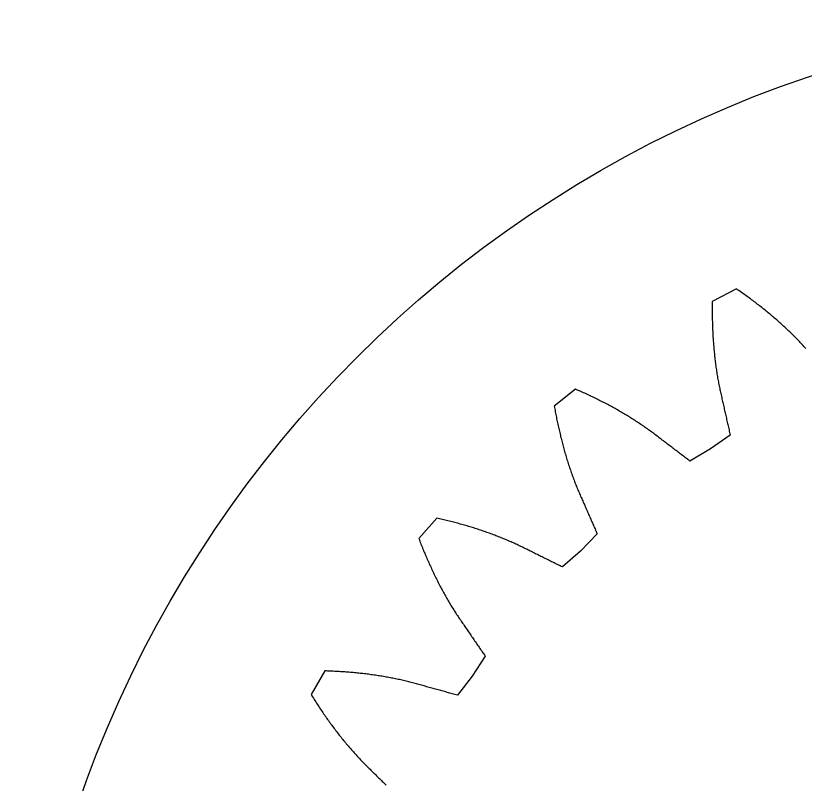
# Model space of a CAD drawing. Header units: metres. Extents: x -83 to 83, y -83 to 83.
# Drawn here: x -83 to -26.8, y 28.3 to 83 of the extents above; entities that cross this region are included whole.
import ezdxf

# ---------------------------------------------------------------- set-up
doc = ezdxf.new("R2010")
doc.units = ezdxf.units.M

msp = doc.modelspace()

# ---------------------------------------------------------------- linework, layer by layer
msp.add_lwpolyline([(-26.737, 59.312), (-26.8, 59.382), (-26.864, 59.452), (-26.928, 59.522), (-26.993, 59.592), (-27.057, 59.661), (-27.123, 59.73), (-27.188, 59.799), (-27.254, 59.868), (-27.321, 59.937), (-27.388, 60.005), (-27.455, 60.074), (-27.522, 60.142), (-27.59, 60.21), (-27.659, 60.277), (-27.727, 60.345), (-27.796, 60.412), (-27.866, 60.479), (-27.936, 60.546), (-28.006, 60.613), (-28.076, 60.679), (-28.147, 60.746), (-28.218, 60.812), (-28.29, 60.878), (-28.362, 60.944), (-28.434, 61.009), (-28.507, 61.075), (-28.58, 61.14), (-28.653, 61.205), (-28.727, 61.27), (-28.8, 61.335), (-28.875, 61.399), (-28.949, 61.464), (-29.024, 61.528), (-29.1, 61.592), (-29.175, 61.656), (-29.251, 61.719), (-29.327, 61.783), (-29.404, 61.846), (-29.481, 61.909), (-29.558, 61.972), (-29.635, 62.035), (-29.713, 62.097), (-29.791, 62.16), (-29.87, 62.222), (-29.948, 62.284), (-30.027, 62.346), (-30.107, 62.407), (-30.186, 62.469), (-30.266, 62.53), (-30.347, 62.591), (-30.427, 62.652), (-30.508, 62.713), (-30.589, 62.774), (-30.67, 62.834), (-30.752, 62.894), (-30.834, 62.954), (-30.917, 63.014), (-30.999, 63.074), (-31.082, 63.134), (-31.165, 63.193), (-31.249, 63.252), (-31.332, 63.311), (-31.416, 63.37), (-31.501, 63.428), (-31.585, 63.487), (-31.67, 63.545), (-33.392, 62.658), (-33.394, 62.555), (-33.395, 62.452), (-33.396, 62.349), (-33.397, 62.247), (-33.398, 62.144), (-33.398, 62.042), (-33.398, 61.94), (-33.397, 61.838), (-33.397, 61.736), (-33.396, 61.634), (-33.394, 61.532), (-33.393, 61.431), (-33.391, 61.329), (-33.388, 61.228), (-33.386, 61.127), (-33.383, 61.026), (-33.379, 60.925), (-33.376, 60.825), (-33.372, 60.724), (-33.368, 60.624), (-33.363, 60.523), (-33.358, 60.423), (-33.353, 60.323), (-33.348, 60.224), (-33.342, 60.124), (-33.336, 60.024), (-33.329, 59.925), (-33.322, 59.826), (-33.315, 59.727), (-33.308, 59.628), (-33.3, 59.529), (-33.292, 59.431), (-33.283, 59.332), (-33.275, 59.234), (-33.265, 59.136), (-33.256, 59.038), (-33.246, 58.94), (-33.236, 58.842), (-33.225, 58.745), (-33.215, 58.648), (-33.203, 58.551), (-33.192, 58.454), (-33.18, 58.357), (-33.168, 58.26), (-33.155, 58.164), (-33.142, 58.068), (-33.129, 57.972), (-33.115, 57.876), (-33.101, 57.78), (-33.087, 57.685), (-33.072, 57.589), (-33.057, 57.494), (-33.041, 57.399), (-33.025, 57.305), (-33.009, 57.21), (-32.993, 57.116), (-32.976, 57.022), (-32.958, 56.928), (-32.94, 56.834), (-32.922, 56.74), (-32.904, 56.647), (-32.885, 56.554), (-32.866, 56.461), (-32.846, 56.369), (-32.826, 56.276), (-32.805, 56.184), (-32.784, 56.092), (-32.764, 56), (-32.743, 55.908), (-32.722, 55.815), (-32.701, 55.723), (-32.68, 55.631), (-32.659, 55.539), (-32.639, 55.447), (-32.618, 55.355), (-32.597, 55.262), (-32.576, 55.17), (-32.555, 55.078), (-32.535, 54.986), (-32.514, 54.894), (-32.493, 54.801), (-32.472, 54.709), (-32.451, 54.617), (-32.43, 54.524), (-32.409, 54.432), (-32.389, 54.34), (-32.368, 54.247), (-32.347, 54.155), (-32.326, 54.063), (-32.305, 53.97), (-32.284, 53.878), (-32.263, 53.785), (-32.243, 53.693), (-32.222, 53.601), (-32.201, 53.508), (-32.18, 53.416), (-32.159, 53.323), (-32.138, 53.231), (-32.117, 53.138), (-33.52, 52.158), (-33.52, 52.158), (-34.994, 51.289), (-35.07, 51.347), (-35.145, 51.404), (-35.221, 51.461), (-35.296, 51.519), (-35.371, 51.576), (-35.447, 51.634), (-35.522, 51.691), (-35.598, 51.748), (-35.673, 51.806), (-35.748, 51.863), (-35.824, 51.921), (-35.899, 51.978), (-35.974, 52.035), (-36.05, 52.093), (-36.125, 52.15), (-36.2, 52.207), (-36.276, 52.265), (-36.351, 52.322), (-36.426, 52.379), (-36.501, 52.436), (-36.577, 52.494), (-36.652, 52.551), (-36.727, 52.608), (-36.802, 52.665), (-36.878, 52.723), (-36.953, 52.78), (-37.028, 52.837), (-37.103, 52.894), (-37.178, 52.951), (-37.254, 53.009), (-37.329, 53.066), (-37.404, 53.123), (-37.479, 53.18), (-37.554, 53.237), (-37.63, 53.294), (-37.706, 53.35), (-37.783, 53.407), (-37.859, 53.462), (-37.937, 53.518), (-38.014, 53.573), (-38.092, 53.628), (-38.17, 53.683), (-38.249, 53.738), (-38.328, 53.792), (-38.407, 53.846), (-38.486, 53.9), (-38.566, 53.953), (-38.647, 54.007), (-38.727, 54.06), (-38.808, 54.113), (-38.889, 54.165), (-38.971, 54.217), (-39.053, 54.269), (-39.135, 54.321), (-39.217, 54.373), (-39.3, 54.424), (-39.383, 54.475), (-39.466, 54.526), (-39.55, 54.576), (-39.634, 54.626), (-39.718, 54.676), (-39.803, 54.726), (-39.888, 54.776), (-39.973, 54.825), (-40.058, 54.874), (-40.144, 54.923), (-40.23, 54.972), (-40.316, 55.02), (-40.403, 55.068), (-40.49, 55.116), (-40.577, 55.164), (-40.664, 55.211), (-40.752, 55.258), (-40.84, 55.305), (-40.928, 55.352), (-41.017, 55.398), (-41.105, 55.445), (-41.194, 55.491), (-41.284, 55.536), (-41.373, 55.582), (-41.463, 55.627), (-41.553, 55.672), (-41.644, 55.717), (-41.734, 55.762), (-41.825, 55.806), (-41.916, 55.85), (-42.008, 55.894), (-42.099, 55.938), (-42.191, 55.981), (-42.283, 56.025), (-42.376, 56.068), (-42.468, 56.11), (-42.561, 56.153), (-42.655, 56.195), (-42.748, 56.237), (-42.842, 56.279), (-42.935, 56.321), (-43.03, 56.362), (-43.124, 56.403), (-44.646, 55.206), (-44.629, 55.105), (-44.611, 55.003), (-44.592, 54.902), (-44.574, 54.801), (-44.555, 54.701), (-44.536, 54.6), (-44.516, 54.5), (-44.497, 54.4), (-44.477, 54.3), (-44.456, 54.2), (-44.436, 54.1), (-44.415, 54.001), (-44.394, 53.902), (-44.372, 53.803), (-44.351, 53.704), (-44.329, 53.606), (-44.306, 53.507), (-44.284, 53.409), (-44.261, 53.311), (-44.238, 53.213), (-44.214, 53.116), (-44.191, 53.018), (-44.167, 52.921), (-44.142, 52.824), (-44.118, 52.727), (-44.093, 52.631), (-44.068, 52.534), (-44.042, 52.438), (-44.017, 52.342), (-43.991, 52.247), (-43.964, 52.151), (-43.938, 52.056), (-43.911, 51.961), (-43.883, 51.866), (-43.856, 51.772), (-43.828, 51.677), (-43.8, 51.583), (-43.771, 51.489), (-43.743, 51.395), (-43.713, 51.302), (-43.684, 51.209), (-43.654, 51.116), (-43.624, 51.023), (-43.594, 50.931), (-43.563, 50.838), (-43.533, 50.746), (-43.501, 50.654), (-43.47, 50.563), (-43.438, 50.472), (-43.406, 50.381), (-43.373, 50.29), (-43.34, 50.199), (-43.307, 50.109), (-43.274, 50.019), (-43.24, 49.929), (-43.206, 49.84), (-43.171, 49.751), (-43.136, 49.662), (-43.101, 49.573), (-43.066, 49.485), (-43.03, 49.396), (-42.994, 49.309), (-42.957, 49.221), (-42.92, 49.134), (-42.883, 49.047), (-42.845, 48.96), (-42.807, 48.874), (-42.769, 48.787), (-42.732, 48.701), (-42.694, 48.614), (-42.656, 48.528), (-42.618, 48.441), (-42.58, 48.355), (-42.542, 48.268), (-42.504, 48.181), (-42.466, 48.095), (-42.429, 48.008), (-42.391, 47.922), (-42.353, 47.835), (-42.315, 47.748), (-42.277, 47.662), (-42.239, 47.575), (-42.201, 47.488), (-42.163, 47.402), (-42.125, 47.315), (-42.087, 47.228), (-42.049, 47.141), (-42.011, 47.055), (-41.973, 46.968), (-41.935, 46.881), (-41.897, 46.794), (-41.859, 46.708), (-41.821, 46.621), (-41.783, 46.534), (-41.745, 46.447), (-41.707, 46.36), (-41.669, 46.273), (-41.631, 46.186), (-41.593, 46.1), (-42.785, 44.872), (-42.785, 44.872), (-44.068, 43.74), (-44.153, 43.782), (-44.238, 43.824), (-44.323, 43.866), (-44.408, 43.908), (-44.493, 43.95), (-44.578, 43.992), (-44.663, 44.034), (-44.748, 44.076), (-44.833, 44.118), (-44.918, 44.161), (-45.002, 44.203), (-45.087, 44.245), (-45.172, 44.287), (-45.257, 44.329), (-45.342, 44.371), (-45.426, 44.413), (-45.511, 44.455), (-45.596, 44.497), (-45.681, 44.539), (-45.766, 44.581), (-45.85, 44.623), (-45.935, 44.665), (-46.02, 44.707), (-46.104, 44.749), (-46.189, 44.791), (-46.274, 44.833), (-46.358, 44.875), (-46.443, 44.917), (-46.528, 44.959), (-46.612, 45), (-46.697, 45.042), (-46.781, 45.084), (-46.866, 45.126), (-46.951, 45.168), (-47.036, 45.209), (-47.121, 45.25), (-47.207, 45.291), (-47.293, 45.331), (-47.379, 45.371), (-47.466, 45.411), (-47.553, 45.45), (-47.64, 45.489), (-47.727, 45.528), (-47.815, 45.566), (-47.903, 45.605), (-47.992, 45.642), (-48.08, 45.68), (-48.169, 45.717), (-48.258, 45.754), (-48.348, 45.79), (-48.437, 45.826), (-48.527, 45.862), (-48.617, 45.898), (-48.708, 45.933), (-48.799, 45.968), (-48.89, 46.003), (-48.981, 46.037), (-49.072, 46.071), (-49.164, 46.105), (-49.256, 46.138), (-49.348, 46.172), (-49.441, 46.205), (-49.533, 46.237), (-49.626, 46.269), (-49.719, 46.301), (-49.813, 46.333), (-49.906, 46.365), (-50, 46.396), (-50.094, 46.427), (-50.189, 46.457), (-50.283, 46.488), (-50.378, 46.518), (-50.473, 46.547), (-50.568, 46.577), (-50.664, 46.606), (-50.76, 46.635), (-50.856, 46.663), (-50.952, 46.692), (-51.048, 46.72), (-51.145, 46.748), (-51.241, 46.775), (-51.338, 46.802), (-51.436, 46.829), (-51.533, 46.856), (-51.631, 46.882), (-51.729, 46.908), (-51.827, 46.934), (-51.925, 46.96), (-52.023, 46.985), (-52.122, 47.01), (-52.221, 47.035), (-52.32, 47.059), (-52.419, 47.083), (-52.519, 47.107), (-52.618, 47.131), (-52.718, 47.154), (-52.818, 47.177), (-52.919, 47.2), (-53.019, 47.223), (-54.287, 45.759), (-54.251, 45.663), (-54.214, 45.567), (-54.177, 45.471), (-54.139, 45.375), (-54.102, 45.28), (-54.064, 45.185), (-54.026, 45.09), (-53.988, 44.996), (-53.949, 44.901), (-53.91, 44.807), (-53.871, 44.713), (-53.832, 44.62), (-53.793, 44.526), (-53.753, 44.433), (-53.713, 44.34), (-53.673, 44.248), (-53.632, 44.155), (-53.591, 44.063), (-53.55, 43.971), (-53.509, 43.88), (-53.468, 43.788), (-53.426, 43.697), (-53.384, 43.606), (-53.342, 43.516), (-53.299, 43.425), (-53.257, 43.335), (-53.214, 43.245), (-53.17, 43.156), (-53.127, 43.066), (-53.083, 42.977), (-53.039, 42.889), (-52.995, 42.8), (-52.951, 42.712), (-52.906, 42.624), (-52.861, 42.536), (-52.816, 42.449), (-52.77, 42.362), (-52.725, 42.275), (-52.679, 42.188), (-52.632, 42.102), (-52.586, 42.016), (-52.539, 41.93), (-52.492, 41.845), (-52.445, 41.76), (-52.397, 41.675), (-52.35, 41.591), (-52.302, 41.506), (-52.253, 41.422), (-52.205, 41.339), (-52.156, 41.256), (-52.107, 41.173), (-52.057, 41.09), (-52.008, 41.008), (-51.958, 40.925), (-51.908, 40.844), (-51.857, 40.762), (-51.806, 40.681), (-51.755, 40.601), (-51.704, 40.52), (-51.652, 40.44), (-51.6, 40.36), (-51.548, 40.281), (-51.496, 40.202), (-51.443, 40.123), (-51.39, 40.045), (-51.337, 39.967), (-51.283, 39.889), (-51.23, 39.811), (-51.176, 39.734), (-51.122, 39.656), (-51.069, 39.578), (-51.015, 39.5), (-50.962, 39.422), (-50.908, 39.345), (-50.855, 39.267), (-50.801, 39.189), (-50.747, 39.111), (-50.694, 39.033), (-50.64, 38.955), (-50.587, 38.877), (-50.533, 38.799), (-50.479, 38.721), (-50.426, 38.644), (-50.372, 38.566), (-50.318, 38.488), (-50.265, 38.41), (-50.211, 38.332), (-50.157, 38.254), (-50.103, 38.176), (-50.05, 38.098), (-49.996, 38.02), (-49.942, 37.942), (-49.889, 37.864), (-49.835, 37.785), (-49.781, 37.707), (-49.727, 37.629), (-49.674, 37.551), (-49.62, 37.473), (-49.566, 37.395), (-50.504, 35.964), (-50.504, 35.964), (-51.55, 34.609), (-51.641, 34.635), (-51.733, 34.66), (-51.824, 34.685), (-51.915, 34.71), (-52.007, 34.736), (-52.098, 34.761), (-52.189, 34.786), (-52.281, 34.811), (-52.372, 34.837), (-52.463, 34.862), (-52.555, 34.887), (-52.646, 34.912), (-52.737, 34.938), (-52.828, 34.963), (-52.92, 34.988), (-53.011, 35.013), (-53.102, 35.038), (-53.193, 35.064), (-53.284, 35.089), (-53.375, 35.114), (-53.467, 35.139), (-53.558, 35.164), (-53.649, 35.19), (-53.74, 35.215), (-53.831, 35.24), (-53.922, 35.265), (-54.013, 35.29), (-54.104, 35.315), (-54.195, 35.341), (-54.286, 35.366), (-54.377, 35.391), (-54.468, 35.416), (-54.559, 35.441), (-54.65, 35.466), (-54.742, 35.491), (-54.833, 35.515), (-54.925, 35.539), (-55.017, 35.562), (-55.11, 35.585), (-55.202, 35.607), (-55.295, 35.63), (-55.388, 35.651), (-55.481, 35.673), (-55.575, 35.694), (-55.668, 35.715), (-55.762, 35.735), (-55.856, 35.755), (-55.951, 35.775), (-56.045, 35.794), (-56.14, 35.813), (-56.235, 35.831), (-56.33, 35.85), (-56.425, 35.867), (-56.521, 35.885), (-56.616, 35.902), (-56.712, 35.919), (-56.808, 35.936), (-56.904, 35.952), (-57.001, 35.967), (-57.098, 35.983), (-57.194, 35.998), (-57.291, 36.013), (-57.389, 36.027), (-57.486, 36.042), (-57.583, 36.055), (-57.681, 36.069), (-57.779, 36.082), (-57.877, 36.095), (-57.975, 36.107), (-58.074, 36.119), (-58.172, 36.131), (-58.271, 36.143), (-58.37, 36.154), (-58.469, 36.165), (-58.569, 36.176), (-58.668, 36.186), (-58.768, 36.196), (-58.867, 36.205), (-58.967, 36.215), (-59.067, 36.224), (-59.168, 36.232), (-59.268, 36.241), (-59.369, 36.249), (-59.469, 36.256), (-59.57, 36.264), (-59.671, 36.271), (-59.772, 36.278), (-59.874, 36.284), (-59.975, 36.29), (-60.077, 36.296), (-60.179, 36.302), (-60.28, 36.307), (-60.383, 36.312), (-60.485, 36.317), (-60.587, 36.321), (-60.69, 36.325), (-60.792, 36.329), (-60.895, 36.332), (-60.998, 36.335), (-61.966, 34.658), (-61.912, 34.57), (-61.858, 34.483), (-61.803, 34.396), (-61.748, 34.309), (-61.694, 34.223), (-61.638, 34.137), (-61.583, 34.051), (-61.528, 33.965), (-61.472, 33.88), (-61.416, 33.795), (-61.36, 33.71), (-61.304, 33.625), (-61.247, 33.541), (-61.19, 33.457), (-61.134, 33.374), (-61.077, 33.29), (-61.019, 33.207), (-60.962, 33.125), (-60.904, 33.042), (-60.846, 32.96), (-60.788, 32.878), (-60.73, 32.796), (-60.672, 32.715), (-60.613, 32.634), (-60.554, 32.553), (-60.495, 32.473), (-60.436, 32.393), (-60.377, 32.313), (-60.317, 32.234), (-60.258, 32.155), (-60.198, 32.076), (-60.137, 31.997), (-60.077, 31.919), (-60.017, 31.841), (-59.956, 31.764), (-59.895, 31.686), (-59.834, 31.609), (-59.772, 31.533), (-59.711, 31.456), (-59.649, 31.38), (-59.587, 31.305), (-59.525, 31.23), (-59.463, 31.155), (-59.4, 31.08), (-59.338, 31.006), (-59.275, 30.932), (-59.212, 30.858), (-59.148, 30.785), (-59.085, 30.712), (-59.021, 30.639), (-58.957, 30.567), (-58.893, 30.495), (-58.829, 30.424), (-58.764, 30.353), (-58.699, 30.282), (-58.634, 30.212), (-58.569, 30.142), (-58.504, 30.072), (-58.438, 30.003), (-58.372, 29.934), (-58.306, 29.866), (-58.24, 29.797), (-58.173, 29.73), (-58.107, 29.662), (-58.04, 29.596), (-57.973, 29.529), (-57.905, 29.463), (-57.838, 29.397), (-57.771, 29.33), (-57.704, 29.264), (-57.636, 29.198), (-57.569, 29.132), (-57.502, 29.065), (-57.434, 28.999), (-57.367, 28.933), (-57.299, 28.866), (-57.232, 28.8), (-57.165, 28.734), (-57.097, 28.667), (-57.03, 28.601), (-56.963, 28.535), (-56.895, 28.468), (-56.828, 28.402), (-56.76, 28.336), (-56.693, 28.269), (-56.625, 28.203)])
msp.add_circle((0, 0), 83)

doc.saveas('drawing.dxf')
